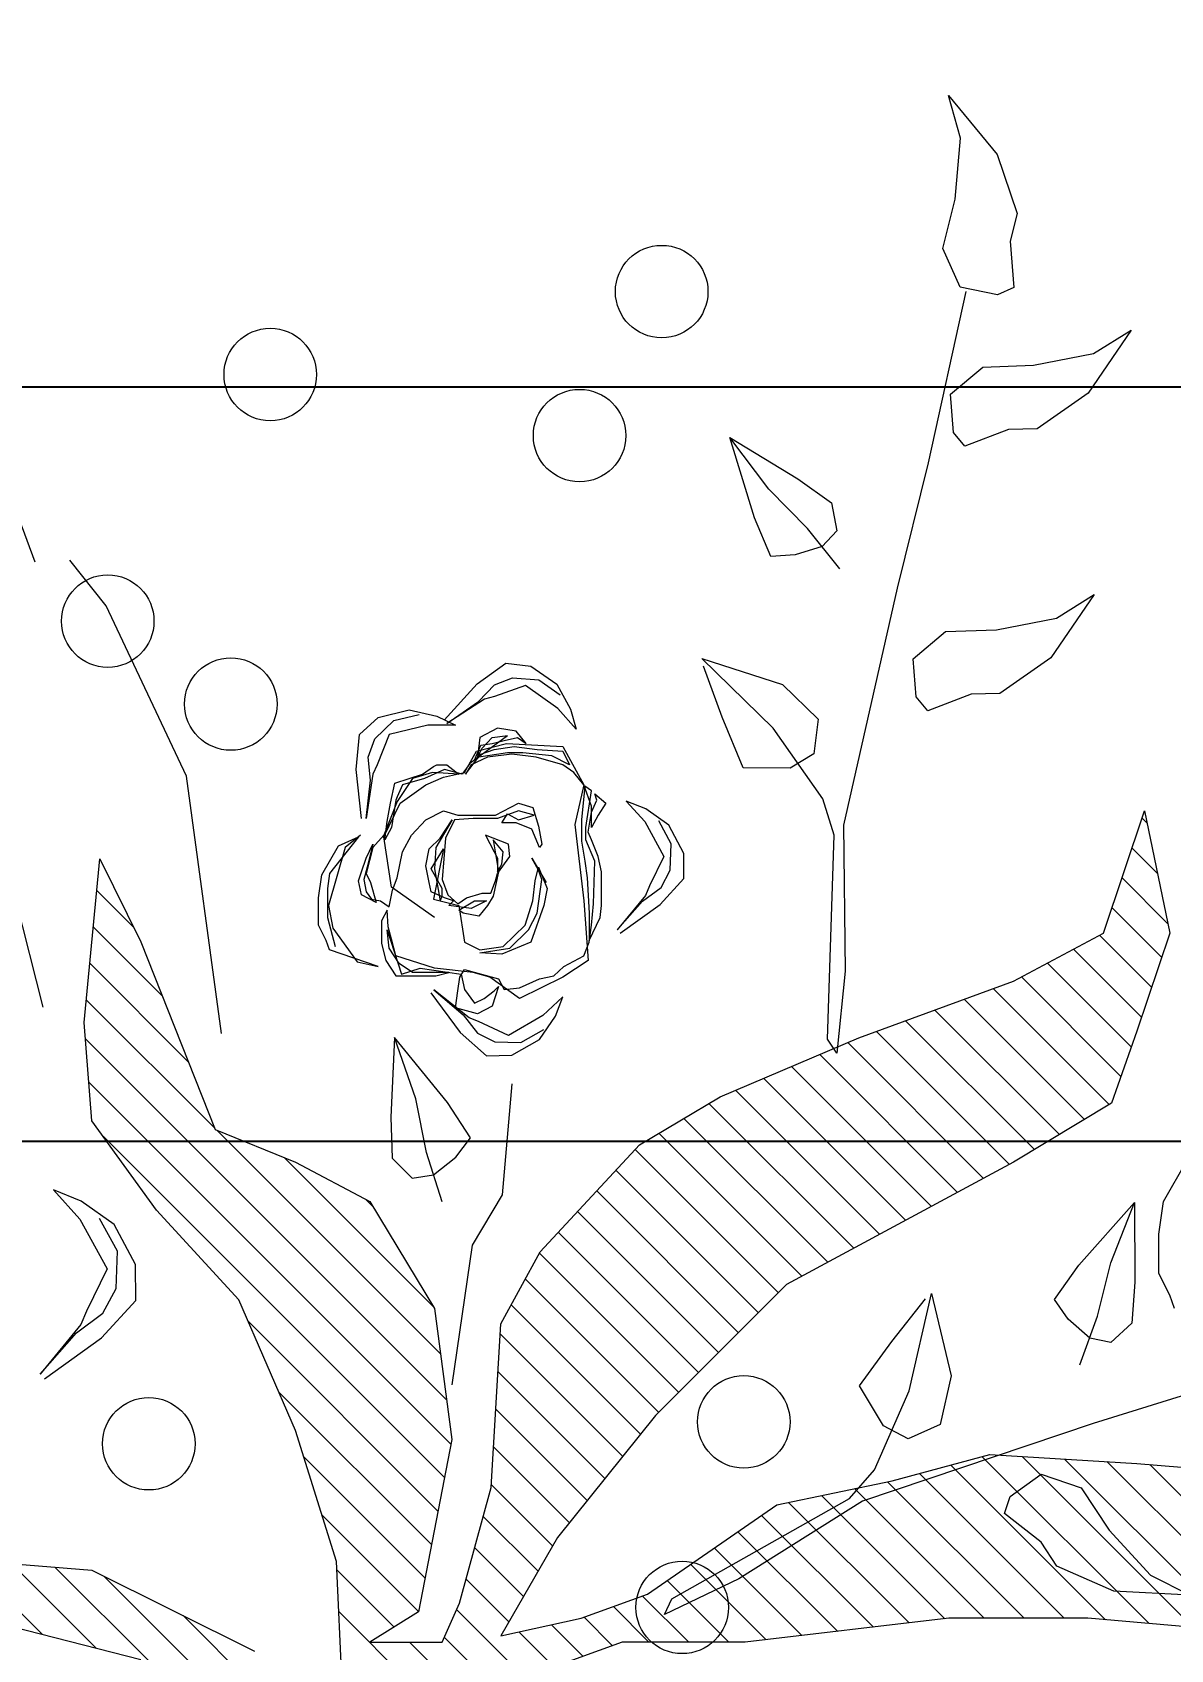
# Model space of a CAD drawing. Header units: millimetres. Extents: x -122165 to 59500, y -31598 to 53500.
# Drawn here: x 1777.6 to 2079.5, y 16579.1 to 17008 of the extents above; entities that cross this region are included whole.
import ezdxf
from ezdxf import colors
from ezdxf.entities.mleader import LeaderData, LeaderLine
from ezdxf.math import Vec2, Vec3

# ---------------------------------------------------------------- set-up
doc = ezdxf.new("R2010")
doc.units = ezdxf.units.MM
doc.header["$MEASUREMENT"] = 0
doc.layers.add('Ano_Line_Parking', color=8, linetype='Continuous')
for name, color, linetype, lineweight in [('ARC_A_ R.C.C', 162, 'Continuous', 40), ('ARC_A_R.C.C. Hatch', 8, 'Continuous', 5), ('I_Fur_text', 7, 'Continuous', 25), ('Lan_Planter', 74, 'Continuous', 13)]:
    doc.layers.add(name, color=color, linetype=linetype, lineweight=lineweight)
doc.styles.get("Standard").update_dxf_attribs({"font": 'ARIALN.TTF'})

# ---------------------------------------------------------------- blocks, each defined once
blk = doc.blocks.new('ARC$1$Existing Layout$0$col gf 180116')
at = {"layer": 'ARC_A_R.C.C. Hatch'}
h = blk.add_hatch(color=256, dxfattribs=at)
h.dxf.hatch_style = 1
h.paths.add_polyline_path([(201.73999, 26.78621), (202.64, 26.78621), (202.64, 26.48621), (201.73999, 26.48621)])
edge = h.paths.add_edge_path()
edge.add_line((216.33999, 22.98621), (216.13999, 22.98621))
edge.add_line((216.13999, 22.98621), (216.13999, 25.58621))
edge.add_line((216.13999, 25.58621), (218.33999, 25.58621))
edge.add_line((218.33999, 25.58621), (218.33999, 22.98621))
edge.add_line((218.33999, 22.98621), (218.03999, 22.98621))
h.paths.add_polyline_path([(207.13999, 25.88621), (207.43999, 25.88621), (207.43999, 26.78621), (207.13999, 26.78621)])
h.paths.add_polyline_path([(208.03999, 20.48621), (208.03999, 20.78621), (207.13999, 20.78621), (207.13999, 20.48621)])
h.paths.add_polyline_path([(202.63999, 32.78621), (202.63999, 32.48621), (201.73999, 32.48621), (201.73999, 32.78621)])
h.paths.add_polyline_path([(191.23999, 20.48621), (191.23999, 20.78621), (190.33999, 20.78621), (190.33999, 20.48621)])
h.paths.add_polyline_path([(184.03999, 20.48621), (184.03999, 20.78621), (183.13999, 20.78621), (183.13999, 20.48621)])
h.paths.add_polyline_path([(220.63999, 14.18621), (220.33999, 14.18621), (220.33999, 13.28621), (220.63999, 13.28621)])
h.paths.add_polyline_path([(220.63999, 20.48621), (220.63999, 20.78621), (219.73999, 20.78621), (219.73999, 20.48621)])
h.paths.add_polyline_path([(220.63999, 25.28621), (220.63999, 25.58621), (219.73999, 25.58621), (219.73999, 25.28621)])
h.paths.add_polyline_path([(220.63999, 32.78621), (220.63999, 32.48621), (219.73999, 32.48621), (219.73999, 32.78621)])
h.paths.add_polyline_path([(220.33999, 37.28621), (220.63999, 37.28621), (220.63999, 38.18621), (220.33999, 38.18621)])
h.paths.add_polyline_path([(201.13999, 43.28621), (201.43999, 43.28621), (201.43999, 44.18621), (201.13999, 44.18621)])
h.paths.add_polyline_path([(196.33999, 43.28621), (196.63999, 43.28621), (196.63999, 44.18621), (196.33999, 44.18621)])
h.paths.add_polyline_path([(190.33999, 43.28621), (190.63999, 43.28621), (190.63999, 44.18621), (190.33999, 44.18621)])
h.paths.add_polyline_path([(207.13999, 43.28621), (207.43999, 43.28621), (207.43999, 44.18621), (207.13999, 44.18621)])
h.paths.add_polyline_path([(220.63999, 56.78621), (220.33999, 56.78621), (220.33999, 55.88621), (220.63999, 55.88621)])
h.paths.add_polyline_path([(220.33999, 50.78621), (220.63999, 50.78621), (220.63999, 49.88621), (220.33999, 49.88621)])
h.paths.add_polyline_path([(226.33999, 50.78621), (226.63999, 50.78621), (226.63999, 49.88621), (226.33999, 49.88621)])
h.paths.add_polyline_path([(220.33999, 43.28621), (220.63999, 43.28621), (220.63999, 44.18621), (220.33999, 44.18621)])
h.paths.add_polyline_path([(232.63999, 44.18621), (232.63999, 43.88621), (231.73999, 43.88621), (231.73999, 44.18621)])
h.paths.add_polyline_path([(232.63999, 50.48621), (232.63999, 50.78621), (231.73999, 50.78621), (231.73999, 50.48621)])
h.paths.add_polyline_path([(232.63999, 55.88621), (232.63999, 56.18621), (231.73999, 56.18621), (231.73999, 55.88621)])
h.paths.add_polyline_path([(213.13999, 43.28621), (213.43999, 43.28621), (213.43999, 44.18621), (213.13999, 44.18621)])
h.paths.add_polyline_path([(226.63999, 7.88621), (226.63999, 8.18621), (225.73999, 8.18621), (225.73999, 7.88621)])
h.paths.add_polyline_path([(226.63999, 13.28621), (226.63999, 13.58621), (225.73999, 13.58621), (225.73999, 13.28621)])
h.paths.add_polyline_path([(201.73999, 20.78621), (201.73999, 20.48621), (202.63999, 20.48621), (202.63999, 20.78621)])
h.paths.add_polyline_path([(184.03999, 25.88621), (184.03999, 26.18621), (183.13999, 26.18621), (183.13999, 25.88621)])
h.paths.add_polyline_path([(183.13999, 14.18621), (183.13999, 13.88621), (184.03999, 13.88621), (184.03999, 14.18621)])
h.paths.add_polyline_path([(202.63999, 13.88621), (202.63999, 14.18621), (201.73999, 14.18621), (201.73999, 13.88621)])
h.paths.add_polyline_path([(196.33999, 13.28621), (196.63999, 13.28621), (196.63999, 14.18621), (196.33999, 14.18621)])
h.paths.add_polyline_path([(190.33999, 13.28621), (190.63999, 13.28621), (190.63999, 14.18621), (190.33999, 14.18621)])
h.paths.add_polyline_path([(196.33999, 25.88621), (196.63999, 25.88621), (196.63999, 26.78621), (196.33999, 26.78621)])
h.paths.add_polyline_path([(190.33999, 25.88621), (190.63999, 25.88621), (190.63999, 26.78621), (190.33999, 26.78621)])
h.paths.add_polyline_path([(214.03999, 13.28621), (214.03999, 13.58621), (213.13999, 13.58621), (213.13999, 13.28621)])
h.paths.add_polyline_path([(213.13999, 20.78621), (213.13999, 20.48621), (214.03999, 20.48621), (214.03999, 20.78621)])
h.paths.add_polyline_path([(213.43999, 26.78621), (213.13999, 26.78621), (213.13999, 25.88621), (213.43999, 25.88621)])
h.paths.add_polyline_path([(214.03999, 32.78621), (214.03999, 32.48621), (213.13999, 32.48621), (213.13999, 32.78621)])
h.paths.add_polyline_path([(214.03999, 7.88621), (214.03999, 8.18621), (213.13999, 8.18621), (213.13999, 7.88621)])
h.paths.add_polyline_path([(226.63999, 20.48621), (226.63999, 20.78621), (225.73999, 20.78621), (225.73999, 20.48621)])
h.paths.add_polyline_path([(226.63999, 25.28621), (226.63999, 25.58621), (225.73999, 25.58621), (225.73999, 25.28621)])
h.paths.add_polyline_path([(226.63999, 32.78621), (226.63999, 32.48621), (225.73999, 32.48621), (225.73999, 32.78621)])
h.paths.add_polyline_path([(226.63999, 37.28621), (226.63999, 37.58621), (225.73999, 37.58621), (225.73999, 37.28621)])
h.paths.add_polyline_path([(225.73999, 44.18621), (225.73999, 43.88621), (226.63999, 43.88621), (226.63999, 44.18621)])
h.paths.add_polyline_path([(226.63999, 56.78621), (226.33999, 56.78621), (226.33999, 55.88621), (226.63999, 55.88621)])
h.paths.add_polyline_path([(214.03999, 55.88621), (214.03999, 56.18621), (213.13999, 56.18621), (213.13999, 55.88621)])
h.paths.add_polyline_path([(213.13999, 37.28621), (213.43999, 37.28621), (213.43999, 38.18621), (213.13999, 38.18621)])
h.paths.add_polyline_path([(214.03999, 50.78621), (213.73999, 50.78621), (213.73999, 49.88621), (214.03999, 49.88621)])
h.paths.add_polyline_path([(207.13999, 37.28621), (207.43999, 37.28621), (207.43999, 38.18621), (207.13999, 38.18621)])
h.paths.add_polyline_path([(207.13999, 49.88621), (207.43999, 49.88621), (207.43999, 50.78621), (207.13999, 50.78621)])
h.paths.add_polyline_path([(183.13999, 50.18621), (183.13999, 49.88621), (184.03999, 49.88621), (184.03999, 50.18621)])
h.paths.add_polyline_path([(183.13999, 38.18621), (183.13999, 37.88621), (184.03999, 37.88621), (184.03999, 38.18621)])
h.paths.add_polyline_path([(201.73999, 37.58621), (201.73999, 37.28621), (202.63999, 37.28621), (202.63999, 37.58621)])
h.paths.add_polyline_path([(196.33999, 37.28621), (196.63999, 37.28621), (196.63999, 38.18621), (196.33999, 38.18621)])
h.paths.add_polyline_path([(190.33999, 37.28621), (190.63999, 37.28621), (190.63999, 38.18621), (190.33999, 38.18621)])
h.paths.add_polyline_path([(201.13999, 49.88621), (201.43999, 49.88621), (201.43999, 50.78621), (201.13999, 50.78621)])
h.paths.add_polyline_path([(196.33999, 49.88621), (196.63999, 49.88621), (196.63999, 50.78621), (196.33999, 50.78621)])
h.paths.add_polyline_path([(190.33999, 49.88621), (190.63999, 49.88621), (190.63999, 50.78621), (190.33999, 50.78621)])
h.paths.add_polyline_path([(220.63999, 8.18621), (220.33999, 8.18621), (220.33999, 7.28621), (220.63999, 7.28621)])
h.paths.add_polyline_path([(195.73999, 20.48621), (195.73999, 20.78621), (196.63999, 20.78621), (196.63999, 20.48621)])
h.paths.add_polyline_path([(183.13999, 43.58621), (183.13999, 43.28621), (184.03999, 43.28621), (184.03999, 43.58621)])
blk = doc.blocks.new('ARC')
at = {"layer": 'ARC_A_ R.C.C', "extrusion": (4.48937e-09, -4.26518e-20, 1), "xscale": 999.9941761349517, "yscale": 999.9941761349517, "zscale": 999.9941761349517}
blk.add_blockref('ARC$1$Existing Layout$0$col gf 180116', (-183138.93, -13286.14, -0.89), dxfattribs=at)
blk = doc.blocks.new('b-85')
at = {"color": 97, "true_color": 0x446a2a}
for p, q in [((24.39, 173.32), (44.53, 252.31)), ((36.57, 221.08), (73.76, 258.27)), ((557.71, 224.7), (648.9, 258.45)), ((29.93, 195.04), (71.09, 236.2)), ((341.41, 220.87), (393.37, 233.9)), ((22.67, 168.38), (69.34, 215.06)), ((536.51, 190.19), (558.77, 207.83)), ((67.86, 197.09), (28.63, 118.1)), ((129.14, 22.69), (305.06, 198.6)), ((150.63, 24.78), (326.15, 200.3)), ((282.84, 137.59), (345.1, 199.86)), ((314.92, 150.27), (362.8, 198.15)), ((333.99, 200.93), (413.51, 193.26)), ((12.29, 138.61), (64.98, 191.3)), ((112.87, 25.82), (278.58, 191.53)), ((347, 162.95), (380.49, 196.44)), ((413.51, 193.26), (373.22, 173.32)), ((380.23, 176.79), (398.18, 194.74)), ((453.8, 151.08), (536.51, 190.19)), ((373.22, 173.32), (282.04, 137.28)), ((199.33, 125.77), (242.81, 165.65)), ((1.91, 108.83), (45.84, 152.76)), ((328.69, 134.21), (453.8, 151.08)), ((172.99, 27.75), (281.7, 136.46)), ((282.04, 137.28), (266.13, 98.16)), ((135.72, 98.16), (199.33, 125.77)), ((96.6, 28.95), (188.9, 121.24)), ((80.33, 32.07), (154.63, 106.37)), ((195.67, 31.03), (268.41, 103.76)), ((72.1, 78.22), (135.72, 98.16)), ((266.13, 98.16), (247.05, 62.12)), ((64.06, 35.2), (123.06, 94.2)), ((47.79, 38.33), (94.81, 85.34)), ((-203.28, -173.95), (47.78, 77.11)), ((-11.66, 74.39), (72.1, 78.22)), ((40.29, 50.23), (68.11, 78.04)), ((244.81, 60.76), (248.04, 64)), ((32.87, 62.12), (32.87, 26.84)), ((47.71, 38.35), (32.87, 62.12)), ((247.05, 62.12), (195.09, 30.68)), ((268.06, 51.27), (258.32, 41.49)), ((288.11, 51.86), (268.06, 51.27)), ((326.79, 50.12), (288.11, 51.86)), ((295.1, 24.33), (326.79, 50.12)), ((297, 39.75), (326.79, 50.12)), ((-177.39, -167.46), (32.87, 42.8)), ((258.32, 41.49), (259.99, 31.16)), ((270.79, 34.48), (297, 39.75)), ((131.48, 22.24), (47.71, 38.35)), ((246.83, 26.96), (270.79, 34.48)), ((-39.59, -49.05), (35.25, 25.79)), ((32.87, 26.84), (51.95, 18.41)), ((195.09, 30.68), (131.48, 22.24)), ((259.99, 31.16), (268.67, 20.34)), ((278.02, 13.2), (295.1, 24.33)), ((-11.28, -40.14), (48.7, 19.84)), ((51.95, 18.41), (108.15, 3.07)), ((225.84, 12.27), (157.98, 22.24)), ((268.67, 20.34), (278.02, 13.2)), ((329.22, 18.17), (317.87, 5.32)), ((42.81, -5.45), (63.51, 15.25)), ((55.1, -12.56), (78.75, 11.09)), ((250.23, -2.3), (225.84, 12.27)), ((328.93, 9.8), (324.64, 1.36)), ((67.39, -19.67), (93.99, 6.93)), ((79.68, -26.78), (109.45, 2.99)), ((90.95, -34.9), (127.78, 1.93)), ((101.72, -43.53), (146.12, 0.87)), ((108.15, 3.07), (187.67, -1.53)), ((317.87, 5.32), (318.16, -6.93)), ((324.64, 1.36), (324.39, -11.39)), ((36.05, -1.53), (44.53, -40.65)), ((83.76, -29.14), (36.05, -1.53)), ((112.5, -52.15), (164.46, -0.19)), ((123.27, -60.78), (182.79, -1.25)), ((134.04, -69.4), (196.87, -6.57)), ((187.67, -1.53), (222.66, -20.71)), ((304.3, -6.9), (250.23, -2.3)), ((318.16, -6.93), (325.74, -20.43)), ((20.89, -27.37), (37.95, -10.31)), ((144.64, -78.2), (209.4, -13.44)), ((324.39, -11.39), (330.67, -22.43)), ((154.34, -87.9), (221.93, -20.31)), ((222.66, -20.71), (274.62, -69.02)), ((325.74, -20.43), (337.09, -28.19)), ((32.87, -60.59), (20.15, -25.31)), ((26.03, -41.63), (41.41, -26.25)), ((143.14, -76.69), (83.76, -29.14)), ((164.04, -97.6), (232.13, -29.51)), ((173.73, -107.3), (242.18, -38.86)), ((31.17, -55.88), (45.03, -42.02)), ((44.53, -40.65), (56.2, -72.86)), ((183.43, -117), (252.23, -48.2)), ((32.87, -73.58), (50.19, -56.27)), ((32.87, -120.4), (32.87, -60.59)), ((193.12, -126.7), (262.28, -57.55)), ((32.87, -92.98), (55.34, -70.51)), ((202.82, -136.4), (272.33, -66.9)), ((274.62, -69.02), (297.94, -108.13)), ((56.2, -72.86), (99.67, -135.74)), ((206.76, -140.34), (143.14, -76.69)), ((210.79, -147.84), (280.21, -78.41)), ((32.87, -112.38), (62.82, -82.43)), ((46.41, -81.15), (53.93, -84.66)), ((63.67, -117.32), (46.41, -81.15)), ((53.93, -84.66), (102.7, -171)), ((34.07, -130.58), (70.74, -93.9)), ((217.57, -160.45), (287.46, -90.56)), ((477.11, -133.99), (510.96, -99.29)), ((510.96, -99.29), (498.31, -138.49)), ((36.11, -147.93), (78.67, -105.37)), ((224.35, -173.07), (294.71, -102.71)), ((297.94, -108.13), (326.57, -175.62)), ((457.85, -119.39), (482.42, -109.19)), ((38.16, -165.28), (86.6, -116.84)), ((101.37, -177.41), (63.67, -117.32)), ((231.13, -185.68), (301.14, -115.67)), ((579.25, -124.83), (618.33, -112.87)), ((593.12, -131.84), (618.33, -112.87)), ((618.33, -112.87), (598.23, -145.97)), ((44.53, -219.33), (32.87, -120.4)), ((457.61, -142.13), (457.85, -119.39)), ((560.5, -132.82), (579.25, -124.83)), ((40.21, -182.63), (94.53, -128.31)), ((237.92, -198.3), (306.92, -129.3)), ((561.23, -144.56), (560.5, -132.82)), ((574.14, -150.68), (593.12, -131.84)), ((42.25, -199.99), (100.84, -141.39)), ((99.67, -135.74), (111.33, -191.73)), ((266.13, -250.78), (206.76, -140.34)), ((442.74, -158), (477.11, -133.99)), ((498.31, -138.49), (481.39, -155.84)), ((244.7, -210.91), (312.7, -142.92)), ((464.56, -153.73), (457.61, -142.13)), ((565.38, -157.79), (561.23, -144.56)), ((598.23, -145.97), (586.57, -162.29)), ((251.48, -223.53), (318.47, -156.54)), ((481.39, -155.84), (464.56, -153.73)), ((554.56, -166.39), (574.14, -150.68)), ((44.3, -217.34), (104.19, -157.45)), ((319.06, -164.89), (325.97, -160.3)), ((358.93, -168.98), (319.06, -164.89)), ((325.97, -160.3), (425.08, -163.61)), ((425.08, -163.61), (442.74, -158)), ((573.03, -164.94), (565.38, -157.79)), ((586.57, -162.29), (573.03, -164.94)), ((102.7, -171), (116.68, -183.16)), ((258.26, -236.14), (324.25, -170.16)), ((429.86, -168.08), (358.93, -168.98)), ((545.14, -194.16), (429.86, -168.08)), ((44.53, -236.5), (107.53, -173.5)), ((139.12, -289.41), (101.37, -177.41)), ((137.97, -187.59), (157.51, -175.96)), ((157.51, -175.96), (179.02, -191.63)), ((326.57, -175.62), (354.14, -250.78)), ((116.68, -183.16), (155.08, -200.01)), ((131.69, -199.57), (137.97, -187.59)), ((265.05, -248.76), (329.69, -184.12)), ((44.53, -255.9), (110.88, -189.55)), ((111.33, -191.73), (124.05, -239.27)), ((179.02, -191.63), (199.74, -208.01)), ((605.92, -209.29), (545.14, -194.16)), ((138.64, -215.03), (131.69, -199.57)), ((155.08, -200.01), (202.33, -210.84)), ((272.26, -260.95), (334.89, -198.31)), ((485.54, -209.05), (492.25, -203.42)), ((492.25, -203.42), (510.72, -201.97)), ((510.72, -201.97), (523.96, -217.75)), ((44.53, -275.3), (114.87, -204.96)), ((202.33, -210.84), (162.27, -220.45)), ((493.57, -230.17), (485.54, -209.05)), ((689.2, -227.58), (605.92, -209.29)), ((44.53, -286.82), (44.53, -219.33)), ((162.27, -220.45), (138.64, -215.03)), ((279.55, -273.05), (340.1, -212.5)), ((523.96, -217.75), (524.88, -242.41)), ((620.81, -221.5), (639.28, -220.05)), ((639.28, -220.05), (652.52, -235.83)), ((691.34, -224.77), (710.17, -216.41)), ((710.17, -216.41), (734.13, -222.36)), ((784.44, -219.08), (755.76, -242.74)), ((763.7, -224.96), (784.44, -219.08)), ((43.79, -295.43), (118.97, -220.26)), ((286.84, -285.16), (345.3, -226.69)), ((614.1, -227.13), (620.81, -221.5)), ((622.13, -248.25), (614.1, -227.13)), ((687.62, -242.92), (691.34, -224.77)), ((734.13, -222.36), (763.7, -224.96)), ((41.97, -316.65), (123.06, -235.56)), ((493.96, -244.14), (493.57, -230.17)), ((124.05, -239.27), (119.81, -310.59)), ((294.13, -297.27), (350.51, -240.89)), ((524.88, -242.41), (530.57, -271.55)), ((652.52, -235.83), (653.44, -260.5)), ((691.18, -250.93), (687.62, -242.92)), ((755.76, -242.74), (727.22, -252.55)), ((81.53, -264.13), (95.38, -246.28)), ((95.38, -246.28), (103.68, -249.08)), ((103.68, -249.08), (114.54, -264.09)), ((294.76, -298.32), (266.13, -250.78)), ((354.14, -250.78), (377.46, -294.49)), ((511.29, -268.84), (493.96, -244.14)), ((622.52, -262.22), (622.13, -248.25)), ((713.69, -249.06), (691.18, -250.93)), ((727.22, -252.55), (713.69, -249.06)), ((40.16, -337.87), (123.13, -254.9)), ((307.87, -302.92), (356.18, -254.61)), ((69.81, -271.74), (81.53, -264.13)), ((114.54, -264.09), (107.96, -283.61)), ((639.85, -286.92), (622.52, -262.22)), ((653.44, -260.5), (659.13, -289.63)), ((57.74, -299.39), (69.81, -271.74)), ((189.85, -277.33), (199.49, -270.59)), ((199.49, -270.59), (216.08, -282.44)), ((322.23, -307.96), (362.93, -267.26)), ((541.96, -289.85), (511.29, -268.84)), ((530.57, -271.55), (541.96, -289.85)), ((38.34, -359.08), (121.9, -275.52)), ((180.71, -287.76), (189.85, -277.33)), ((216.08, -282.44), (246.63, -309.58)), ((336.66, -312.93), (369.68, -279.91)), ((36.05, -385.75), (44.53, -286.82)), ((107.96, -283.61), (87.38, -297.24)), ((157.85, -349.18), (139.12, -289.41)), ((167.74, -282.99), (191.35, -291.54)), ((178.59, -298.01), (180.71, -287.76)), ((670.53, -307.93), (639.85, -286.92)), ((659.13, -289.63), (670.53, -307.93)), ((36.52, -380.3), (120.67, -296.14)), ((87.38, -297.24), (65.46, -317.27)), ((187.91, -308.2), (178.59, -298.01)), ((191.35, -291.54), (217.31, -297.94)), ((217.31, -297.94), (246.63, -309.58)), ((329.75, -310.59), (294.76, -298.32)), ((351.16, -317.82), (376.43, -292.55)), ((365.67, -322.72), (389.76, -298.62)), ((377.46, -294.49), (436.84, -314.43)), ((55.77, -336.52), (57.74, -299.39)), ((382.02, -325.76), (404.28, -303.5)), ((119.81, -310.59), (111.33, -409.52)), ((207.91, -309.65), (187.91, -308.2)), ((246.63, -309.58), (207.91, -309.65)), ((377.46, -326.7), (329.75, -310.59)), ((406.47, -320.7), (418.81, -308.37)), ((430.92, -315.65), (433.33, -313.25)), ((39.39, -396.82), (119.27, -316.95)), ((65.46, -317.27), (55.77, -336.52)), ((436.84, -314.43), (377.46, -326.7))]:
    blk.add_line(p, q, dxfattribs=at)
at = {"color": 30, "true_color": 0xef731a}
for p, q in [((72.1, 248.48), (67.86, 197.09)), ((160.95, 220.15), (180.84, 192.39)), ((163.23, 222.2), (183.27, 204.58)), ((187.25, 202.46), (163.23, 222.2)), ((252.68, 215.82), (238.45, 202.98)), ((247.26, 202.37), (252.68, 215.82)), ((183.27, 204.58), (192.79, 191.75)), ((193.79, 199.8), (187.25, 202.46)), ((214.26, 189.71), (193.79, 199.8)), ((238.45, 202.98), (214.26, 189.71)), ((235.88, 186.37), (247.26, 202.37)), ((242.81, 165.65), (286.28, 197.09)), ((286.28, 197.09), (333.99, 200.93)), ((180.84, 192.39), (198.89, 175.84)), ((192.79, 191.75), (204.73, 185.39)), ((222.93, 184.68), (238.87, 193.36)), ((204.73, 185.39), (222.93, 184.68)), ((216.38, 175.91), (235.88, 186.37)), ((198.89, 175.84), (216.38, 175.91)), ((373.86, 83.21), (381.28, 86.97)), ((381.28, 86.97), (394.64, 86.97)), ((394.64, 86.97), (405.77, 85.36)), ((361.24, 57.98), (369.41, 81.6)), ((379.8, 79.99), (363.47, 68.18)), ((369.41, 81.6), (373.86, 83.21)), ((384.99, 82.67), (370.89, 78.91)), ((390.93, 82.14), (379.8, 79.99)), ((399.09, 82.67), (384.99, 82.67)), ((419.13, 74.08), (390.93, 82.14)), ((406.52, 81.6), (399.09, 82.67)), ((405.77, 85.36), (419.88, 77.3)), ((424.33, 67.64), (406.52, 81.6)), ((425.07, 66.57), (419.13, 74.08)), ((419.88, 77.3), (424.33, 67.64)), ((363.47, 68.18), (361.24, 57.98)), ((392.41, 59.05), (396.12, 66.03)), ((397.61, 63.88), (393.9, 61.2)), ((396.12, 66.03), (402.8, 67.64)), ((403.55, 64.96), (397.61, 63.88)), ((406.52, 63.88), (402.06, 61.74)), ((402.8, 67.64), (407.26, 66.03)), ((409.48, 63.35), (403.55, 64.96)), ((419.13, 60.66), (406.52, 63.88)), ((407.26, 66.03), (413.94, 63.88)), ((420.62, 60.66), (409.48, 63.35)), ((413.94, 63.88), (420.62, 60.66)), ((433.23, 66.03), (456.99, 68.71)), ((433.23, 63.88), (451.79, 61.74)), ((454.76, 60.66), (433.23, 63.88)), ((456.99, 68.71), (474.06, 67.1)), ((474.06, 67.1), (482.22, 57.98)), ((372.37, 56.37), (364.21, 54.22)), ((383.51, 56.37), (372.37, 56.37)), ((388.7, 53.68), (383.51, 56.37)), ((393.16, 56.9), (390.19, 52.61)), ((402.06, 61.74), (392.41, 59.05)), ((393.9, 61.2), (393.16, 56.9)), ((399.84, 51.54), (424.33, 55.29)), ((425.07, 55.29), (419.13, 60.66)), ((424.33, 55.29), (440.66, 47.24)), ((441.4, 48.85), (425.07, 55.29)), ((451.79, 61.74), (462.92, 62.81)), ((459.21, 58.51), (454.76, 60.66)), ((474.06, 52.61), (459.21, 58.51)), ((462.92, 62.81), (471.83, 59.59)), ((471.83, 59.59), (480.74, 50.46)), ((482.22, 57.98), (485.93, 42.95)), ((364.21, 54.22), (356.79, 49.39)), ((356.79, 49.39), (356.79, 42.95)), ((379.05, 53.68), (357.53, 46.7)), ((358.27, 41.34), (362.73, 47.78)), ((360.5, 30.6), (366.44, 49.39)), ((362.73, 47.78), (370.15, 52.61)), ((366.44, 49.39), (374.6, 51.54)), ((370.15, 52.61), (379.05, 53.68)), ((374.6, 51.54), (380.54, 53.15)), ((380.54, 53.15), (388.7, 53.68)), ((384.99, 30.6), (399.84, 51.54)), ((390.19, 52.61), (398.35, 51)), ((398.35, 51), (404.29, 48.85)), ((404.29, 48.85), (416.91, 46.17)), ((422.84, 54.76), (431.75, 53.68)), ((428.78, 51.54), (422.84, 54.76)), ((442.14, 49.39), (428.78, 51.54)), ((431.75, 53.68), (440.66, 52.07)), ((440.66, 52.07), (450.31, 49.93)), ((440.66, 47.24), (449.56, 34.89)), ((452.53, 41.34), (441.4, 48.85)), ((443.63, 48.85), (442.14, 49.39)), ((449.56, 46.17), (443.63, 48.85)), ((450.31, 49.93), (452.53, 42.95)), ((478.51, 33.82), (474.06, 52.61)), ((480.74, 50.46), (483.7, 38.11)), ((356.79, 42.95), (356.79, 30.06)), ((357.53, 46.7), (360.5, 37.58)), ((358.27, 23.62), (358.27, 41.34)), ((416.91, 46.17), (425.07, 41.87)), ((425.07, 41.87), (432.49, 34.89)), ((452.53, 35.43), (449.56, 46.17)), ((452.53, 42.95), (454.76, 36.5)), ((455.5, 31.67), (452.53, 41.34)), ((485.93, 42.95), (482.96, 29.53)), ((348.38, 32.46), (329.22, 18.17)), ((360.5, 37.58), (357.53, 17.72)), ((394.64, 25.77), (397.61, 32.21)), ((397.61, 32.21), (402.06, 33.28)), ((399.09, 26.84), (408.74, 32.21)), ((402.06, 33.28), (410.23, 34.89)), ((408.74, 32.21), (418.39, 26.3)), ((410.23, 34.89), (418.39, 33.28)), ((418.39, 33.28), (423.59, 27.92)), ((432.49, 34.89), (436.95, 26.3)), ((449.56, 34.89), (453.27, 26.3)), ((456.99, 25.77), (452.53, 35.43)), ((454.76, 36.5), (458.47, 31.14)), ((454.76, 18.79), (455.5, 31.67)), ((478.51, 20.4), (478.51, 33.82)), ((336.35, 13.82), (349.85, 30.89)), ((349.85, 30.89), (337.78, 16.63)), ((356.79, 30.06), (358.27, 23.62)), ((358.27, 11.81), (360.5, 30.6)), ((389.44, 12.88), (390.93, 23.62)), ((393.9, 31.14), (390.93, 18.79)), ((390.93, 23.62), (393.16, 21.47)), ((396.12, 24.16), (391.67, 19.33)), ((408.74, 30.6), (393.16, 27.92)), ((393.16, 27.92), (395.38, 26.84)), ((393.16, 21.47), (394.64, 25.77)), ((418.39, 26.3), (393.9, 31.14)), ((395.38, 26.84), (399.09, 26.84)), ((403.55, 26.84), (396.12, 24.16)), ((423.59, 25.23), (403.55, 26.84)), ((419.13, 30.06), (408.74, 30.6)), ((432.49, 22.01), (419.13, 30.06)), ((423.59, 27.92), (432.49, 22.01)), ((432.49, 20.94), (423.59, 25.23)), ((436.95, 26.3), (434.72, 19.33)), ((453.27, 26.3), (455.5, 16.1)), ((454.76, 17.18), (456.99, 25.77)), ((459.21, 24.69), (454.76, 18.79)), ((458.47, 31.14), (459.21, 29.53)), ((459.21, 29.53), (459.21, 24.69)), ((482.96, 29.53), (478.51, 20.4)), ((479.38, 24.58), (490, 9.21)), ((491.15, 6.27), (479.38, 24.58)), ((480.99, 25.99), (498.67, 9.91)), ((337.78, 16.63), (328.93, 9.8)), ((338.23, 9.66), (341.2, 20.4)), ((341.2, 20.4), (349.37, 19.33)), ((350.11, 16.1), (343.43, 11.27)), ((349.37, 19.33), (356.05, 18.25)), ((357.53, 17.72), (350.11, 16.1)), ((359.76, 16.1), (355.3, -0.54)), ((356.05, 18.25), (359.76, 16.1)), ((373.12, 16.1), (369.41, 8.59)), ((390.93, 18.79), (373.12, 16.1)), ((385.73, 9.13), (387.22, 16.64)), ((387.22, 16.64), (388.7, 18.79)), ((388.7, 18.79), (393.16, 11.27)), ((391.67, 19.33), (394.64, 15.03)), ((433.23, 11.81), (432.49, 20.94)), ((434.72, 19.33), (434.72, 1.07)), ((459.95, 13.42), (454.76, 17.18)), ((455.5, 16.1), (465.89, 10.2)), ((327.79, -5.26), (334.57, 9.21)), ((334.57, 9.21), (336.35, 13.82)), ((341.94, 2.68), (338.23, 9.66)), ((343.43, 11.27), (345.65, 6.44)), ((356.05, 3.76), (358.27, 11.81)), ((367.18, -2.15), (367.92, 8.59)), ((367.92, 8.59), (370.15, -5.91)), ((369.41, 8.59), (370.89, -2.68)), ((390.93, 4.83), (385.73, 9.13)), ((393.16, 5.37), (389.44, 12.88)), ((393.16, 11.27), (393.16, 5.37)), ((394.64, 15.03), (396.87, 7.52)), ((433.23, 0), (433.23, 11.81)), ((454.76, 15.57), (464.41, 8.05)), ((459.21, 12.88), (454.76, 15.57)), ((462.92, 4.83), (459.21, 12.88)), ((473.31, -4.83), (459.95, 13.42)), ((461.44, 11.27), (468.86, 8.05)), ((462.92, 9.13), (461.44, 11.27)), ((462.92, 9.66), (467.38, 7.52)), ((472.57, 8.59), (462.92, 9.66)), ((465.15, -4.83), (462.92, 9.13)), ((464.41, 8.05), (466.63, 1.61)), ((465.89, 10.2), (469.6, -4.29)), ((468.86, 8.05), (469.6, 2.68)), ((477.02, 0), (472.57, 8.59)), ((490, 9.21), (498.14, 1.55)), ((498.67, 9.91), (508.71, -3.99)), ((351.59, -0.54), (341.94, 2.68)), ((345.65, 6.44), (349.37, 1.61)), ((345.65, -10.74), (356.05, 3.76)), ((349.37, 1.61), (351.59, -0.54)), ((395.38, 2.15), (390.93, 4.83)), ((407.26, -0.54), (395.38, 2.15)), ((396.87, 7.52), (396.87, 3.22)), ((396.87, 3.22), (402.8, 1.07)), ((402.8, 1.07), (406.52, 0)), ((406.52, 0), (414.68, -5.91)), ((422.84, 2.15), (407.26, -0.54)), ((407.26, 0), (410.97, -2.15)), ((413.94, 0), (407.26, 0)), ((416.91, 1.61), (413.94, 0)), ((425.07, 5.91), (416.91, 1.61)), ((416.91, -2.68), (422.84, 2.15)), ((420.62, -5.37), (425.07, 5.91)), ((436.95, -10.2), (433.23, 0)), ((434.72, 1.07), (440.66, -10.2)), ((464.41, -6.98), (462.92, 4.83)), ((466.63, 1.61), (468.12, -8.05)), ((467.38, 7.52), (472.57, 2.68)), ((469.6, 2.68), (471.09, -3.22)), ((472.57, 2.68), (473.31, -3.76)), ((475.54, -9.13), (477.02, 0)), ((492.47, 1.51), (491.15, 6.27)), ((497.81, -13.55), (492.47, 1.51)), ((498.14, 1.55), (501.59, -7.27)), ((337.4, -22.01), (327.79, -5.26)), ((355.3, -0.54), (350.11, -3.22)), ((350.11, -3.22), (350.85, -10.74)), ((373.12, -16.1), (367.18, -2.15)), ((370.15, -5.91), (379.05, -15.03)), ((370.89, -2.68), (381.28, -13.42)), ((410.97, -2.15), (416.91, -2.68)), ((414.68, -5.91), (420.62, -5.37)), ((431.01, -2.15), (435.46, -4.83)), ((431.01, -9.13), (431.01, -2.15)), ((435.46, -4.83), (432.49, -10.2)), ((462.92, -18.79), (464.41, -6.98)), ((465.15, -12.35), (465.15, -4.83)), ((469.6, -4.29), (468.12, -31.67)), ((471.09, -3.22), (472.57, -9.66)), ((473.31, -3.76), (473.31, -4.83)), ((501.59, -7.27), (500.6, -19.99)), ((508.71, -3.99), (507.23, -16.15)), ((356.05, -31.67), (345.65, -10.74)), ((350.85, -10.74), (355.3, -20.4)), ((379.05, -15.03), (387.22, -19.33)), ((381.28, -13.42), (393.16, -17.18)), ((428.04, -16.64), (431.01, -9.13)), ((432.49, -10.2), (434.72, -17.72)), ((434.72, -17.72), (436.95, -10.2)), ((440.66, -10.2), (438.43, -17.18)), ((463.67, -26.3), (465.15, -12.35)), ((468.12, -8.05), (466.63, -19.33)), ((469.6, -13.96), (475.54, -9.13)), ((472.57, -9.66), (469.6, -13.96)), ((486.62, -29.28), (497.81, -13.55)), ((346.58, -31.79), (337.4, -22.01)), ((355.3, -20.4), (356.79, -27.38)), ((390.93, -22.55), (373.12, -16.1)), ((387.22, -19.33), (403.55, -21.47)), ((399.09, -24.16), (390.93, -22.55)), ((393.16, -17.18), (402.8, -18.25)), ((409.48, -19.86), (399.09, -24.16)), ((413.94, -16.64), (402.06, -23.62)), ((402.8, -18.25), (409.48, -19.86)), ((403.55, -21.47), (408, -19.86)), ((408, -19.86), (413.94, -16.64)), ((419.13, -20.4), (428.04, -16.64)), ((420.62, -21.47), (419.13, -20.4)), ((429.52, -19.86), (420.62, -21.47)), ((438.43, -17.18), (429.52, -19.86)), ((459.21, -31.67), (462.92, -18.79)), ((466.63, -19.33), (465.89, -31.67)), ((500.6, -19.99), (493.28, -30.36)), ((507.23, -16.15), (498.38, -28.85)), ((337.09, -28.19), (346.58, -31.79)), ((356.79, -27.38), (361.24, -32.21)), ((459.21, -34.89), (463.67, -26.3)), ((476.53, -38.13), (486.62, -29.28)), ((498.38, -28.85), (486.33, -35.46)), ((364.21, -44.02), (356.05, -31.67)), ((361.24, -32.21), (366.44, -41.87)), ((430.27, -37.58), (393.16, -41.87)), ((449.56, -41.87), (430.27, -37.58)), ((468.12, -31.67), (449.56, -41.87)), ((449.56, -41.87), (455.5, -37.04)), ((455.5, -37.04), (459.21, -31.67)), ((465.89, -31.67), (459.21, -34.89)), ((486.33, -35.46), (476.53, -38.13)), ((393.16, -41.87), (364.21, -44.02)), ((366.44, -41.87), (373.12, -44.56)), ((373.12, -44.56), (381.28, -45.63)), ((373.86, -44.56), (384.99, -49.93)), ((387.22, -44.56), (373.86, -44.56)), ((381.28, -45.63), (391.67, -46.7)), ((404.29, -43.48), (387.22, -44.56)), ((391.67, -46.7), (412.45, -47.24)), ((412.45, -42.41), (404.29, -43.48)), ((422.1, -40.8), (412.45, -42.41)), ((412.45, -47.24), (422.84, -42.95)), ((414.68, -48.85), (422.84, -45.63)), ((432.49, -40.8), (422.1, -40.8)), ((422.84, -42.95), (428.78, -42.95)), ((422.84, -45.63), (426.55, -44.02)), ((426.55, -44.02), (436.2, -45.63)), ((428.78, -42.95), (446.59, -45.63)), ((428.78, -45.63), (439.17, -45.63)), ((434.72, -48.85), (428.78, -45.63)), ((448.82, -42.41), (432.49, -40.8)), ((436.2, -45.63), (442.14, -48.31)), ((439.17, -45.63), (449.56, -41.87)), ((446.59, -45.63), (448.82, -42.41)), ((384.99, -49.93), (390.93, -50.46)), ((390.93, -50.46), (397.61, -50.46)), ((397.61, -50.46), (407.26, -50.46)), ((407.26, -50.46), (414.68, -48.85)), ((440.66, -52.61), (434.72, -48.85)), ((445.11, -47.24), (440.66, -52.61)), ((442.14, -48.31), (445.11, -47.24)), ((377.42, -59.55), (391.34, -78.98)), ((379.01, -58.12), (393.04, -70.45)), ((395.83, -71.93), (379.01, -58.12)), ((441.63, -62.58), (431.67, -71.58)), ((437.84, -72), (441.63, -62.58)), ((393.04, -70.45), (399.71, -79.43)), ((400.41, -73.8), (395.83, -71.93)), ((414.74, -80.86), (400.41, -73.8)), ((431.67, -71.58), (414.74, -80.86)), ((420.81, -84.38), (431.96, -78.31)), ((429.87, -83.2), (437.84, -72)), ((391.34, -78.98), (403.98, -90.57)), ((399.71, -79.43), (408.07, -83.88)), ((408.07, -83.88), (420.81, -84.38)), ((416.22, -90.52), (429.87, -83.2)), ((403.98, -90.57), (416.22, -90.52)), ((482.42, -109.19), (507.2, -100.02)), ((201.46, -326.7), (212.06, -321.33)), ((212.06, -321.33), (231.14, -321.33)), ((231.14, -321.33), (247.05, -323.63)), ((195.09, -329), (201.46, -326.7)), ((247.05, -323.63), (267.19, -335.14))]:
    blk.add_line(p, q, dxfattribs=at)
at = {"color": 97, "true_color": 0x446a2a}
for centre in [(529.09, 189.42), (488.79, 129.61), (648.9, 110.43), (619.21, -39.88), (689.19, -79.76), (49.83, -89.73), (139.96, -119.64)]:
    blk.add_circle(centre, 22.48, dxfattribs=at)
at = {"color": 30, "true_color": 0xef731a}
blk.add_circle((129.36, 169.48), 22.48, dxfattribs=at)
blk = doc.blocks.new('ARC$0$Existing Layout$0$col gf 180116')
at = {"true_color": 0x3d3dff}
h = blk.add_hatch(color=160, dxfattribs=at)
h.dxf.hatch_style = 1
h.paths.add_polyline_path([(201.73999, 26.78621), (202.64, 26.78621), (202.64, 26.48621), (201.73999, 26.48621)])
edge = h.paths.add_edge_path()
edge.add_line((216.33999, 22.98621), (216.13999, 22.98621))
edge.add_line((216.13999, 22.98621), (216.13999, 25.58621))
edge.add_line((216.13999, 25.58621), (218.33999, 25.58621))
edge.add_line((218.33999, 25.58621), (218.33999, 22.98621))
edge.add_line((218.33999, 22.98621), (218.03999, 22.98621))
h.paths.add_polyline_path([(207.13999, 25.88621), (207.43999, 25.88621), (207.43999, 26.78621), (207.13999, 26.78621)])
h.paths.add_polyline_path([(208.03999, 20.48621), (208.03999, 20.78621), (207.13999, 20.78621), (207.13999, 20.48621)])
h.paths.add_polyline_path([(202.63999, 32.78621), (202.63999, 32.48621), (201.73999, 32.48621), (201.73999, 32.78621)])
h.paths.add_polyline_path([(191.23999, 20.48621), (191.23999, 20.78621), (190.33999, 20.78621), (190.33999, 20.48621)])
h.paths.add_polyline_path([(184.03999, 20.48621), (184.03999, 20.78621), (183.13999, 20.78621), (183.13999, 20.48621)])
h.paths.add_polyline_path([(220.63999, 14.18621), (220.33999, 14.18621), (220.33999, 13.28621), (220.63999, 13.28621)])
h.paths.add_polyline_path([(220.63999, 20.48621), (220.63999, 20.78621), (219.73999, 20.78621), (219.73999, 20.48621)])
h.paths.add_polyline_path([(220.63999, 25.28621), (220.63999, 25.58621), (219.73999, 25.58621), (219.73999, 25.28621)])
h.paths.add_polyline_path([(220.63999, 32.78621), (220.63999, 32.48621), (219.73999, 32.48621), (219.73999, 32.78621)])
h.paths.add_polyline_path([(220.33999, 37.28621), (220.63999, 37.28621), (220.63999, 38.18621), (220.33999, 38.18621)])
h.paths.add_polyline_path([(201.13999, 43.28621), (201.43999, 43.28621), (201.43999, 44.18621), (201.13999, 44.18621)])
h.paths.add_polyline_path([(196.33999, 43.28621), (196.63999, 43.28621), (196.63999, 44.18621), (196.33999, 44.18621)])
h.paths.add_polyline_path([(190.33999, 43.28621), (190.63999, 43.28621), (190.63999, 44.18621), (190.33999, 44.18621)])
h.paths.add_polyline_path([(207.13999, 43.28621), (207.43999, 43.28621), (207.43999, 44.18621), (207.13999, 44.18621)])
h.paths.add_polyline_path([(220.63999, 56.78621), (220.33999, 56.78621), (220.33999, 55.88621), (220.63999, 55.88621)])
h.paths.add_polyline_path([(220.33999, 50.78621), (220.63999, 50.78621), (220.63999, 49.88621), (220.33999, 49.88621)])
h.paths.add_polyline_path([(226.33999, 50.78621), (226.63999, 50.78621), (226.63999, 49.88621), (226.33999, 49.88621)])
h.paths.add_polyline_path([(220.33999, 43.28621), (220.63999, 43.28621), (220.63999, 44.18621), (220.33999, 44.18621)])
h.paths.add_polyline_path([(232.63999, 44.18621), (232.63999, 43.88621), (231.73999, 43.88621), (231.73999, 44.18621)])
h.paths.add_polyline_path([(232.63999, 50.48621), (232.63999, 50.78621), (231.73999, 50.78621), (231.73999, 50.48621)])
h.paths.add_polyline_path([(232.63999, 55.88621), (232.63999, 56.18621), (231.73999, 56.18621), (231.73999, 55.88621)])
h.paths.add_polyline_path([(213.13999, 43.28621), (213.43999, 43.28621), (213.43999, 44.18621), (213.13999, 44.18621)])
h.paths.add_polyline_path([(226.63999, 7.88621), (226.63999, 8.18621), (225.73999, 8.18621), (225.73999, 7.88621)])
h.paths.add_polyline_path([(226.63999, 13.28621), (226.63999, 13.58621), (225.73999, 13.58621), (225.73999, 13.28621)])
h.paths.add_polyline_path([(201.73999, 20.78621), (201.73999, 20.48621), (202.63999, 20.48621), (202.63999, 20.78621)])
h.paths.add_polyline_path([(184.03999, 25.88621), (184.03999, 26.18621), (183.13999, 26.18621), (183.13999, 25.88621)])
h.paths.add_polyline_path([(183.13999, 14.18621), (183.13999, 13.88621), (184.03999, 13.88621), (184.03999, 14.18621)])
h.paths.add_polyline_path([(202.63999, 13.88621), (202.63999, 14.18621), (201.73999, 14.18621), (201.73999, 13.88621)])
h.paths.add_polyline_path([(196.33999, 13.28621), (196.63999, 13.28621), (196.63999, 14.18621), (196.33999, 14.18621)])
h.paths.add_polyline_path([(190.33999, 13.28621), (190.63999, 13.28621), (190.63999, 14.18621), (190.33999, 14.18621)])
h.paths.add_polyline_path([(196.33999, 25.88621), (196.63999, 25.88621), (196.63999, 26.78621), (196.33999, 26.78621)])
h.paths.add_polyline_path([(190.33999, 25.88621), (190.63999, 25.88621), (190.63999, 26.78621), (190.33999, 26.78621)])
h.paths.add_polyline_path([(214.03999, 13.28621), (214.03999, 13.58621), (213.13999, 13.58621), (213.13999, 13.28621)])
h.paths.add_polyline_path([(213.13999, 20.78621), (213.13999, 20.48621), (214.03999, 20.48621), (214.03999, 20.78621)])
h.paths.add_polyline_path([(213.43999, 26.78621), (213.13999, 26.78621), (213.13999, 25.88621), (213.43999, 25.88621)])
h.paths.add_polyline_path([(214.03999, 32.78621), (214.03999, 32.48621), (213.13999, 32.48621), (213.13999, 32.78621)])
h.paths.add_polyline_path([(214.03999, 7.88621), (214.03999, 8.18621), (213.13999, 8.18621), (213.13999, 7.88621)])
h.paths.add_polyline_path([(226.63999, 20.48621), (226.63999, 20.78621), (225.73999, 20.78621), (225.73999, 20.48621)])
h.paths.add_polyline_path([(226.63999, 25.28621), (226.63999, 25.58621), (225.73999, 25.58621), (225.73999, 25.28621)])
h.paths.add_polyline_path([(226.63999, 32.78621), (226.63999, 32.48621), (225.73999, 32.48621), (225.73999, 32.78621)])
h.paths.add_polyline_path([(226.63999, 37.28621), (226.63999, 37.58621), (225.73999, 37.58621), (225.73999, 37.28621)])
h.paths.add_polyline_path([(225.73999, 44.18621), (225.73999, 43.88621), (226.63999, 43.88621), (226.63999, 44.18621)])
h.paths.add_polyline_path([(226.63999, 56.78621), (226.33999, 56.78621), (226.33999, 55.88621), (226.63999, 55.88621)])
h.paths.add_polyline_path([(214.03999, 55.88621), (214.03999, 56.18621), (213.13999, 56.18621), (213.13999, 55.88621)])
h.paths.add_polyline_path([(213.13999, 37.28621), (213.43999, 37.28621), (213.43999, 38.18621), (213.13999, 38.18621)])
h.paths.add_polyline_path([(214.03999, 50.78621), (213.73999, 50.78621), (213.73999, 49.88621), (214.03999, 49.88621)])
h.paths.add_polyline_path([(207.13999, 37.28621), (207.43999, 37.28621), (207.43999, 38.18621), (207.13999, 38.18621)])
h.paths.add_polyline_path([(207.13999, 49.88621), (207.43999, 49.88621), (207.43999, 50.78621), (207.13999, 50.78621)])
h.paths.add_polyline_path([(183.13999, 50.18621), (183.13999, 49.88621), (184.03999, 49.88621), (184.03999, 50.18621)])
h.paths.add_polyline_path([(183.13999, 38.18621), (183.13999, 37.88621), (184.03999, 37.88621), (184.03999, 38.18621)])
h.paths.add_polyline_path([(201.73999, 37.58621), (201.73999, 37.28621), (202.63999, 37.28621), (202.63999, 37.58621)])
h.paths.add_polyline_path([(196.33999, 37.28621), (196.63999, 37.28621), (196.63999, 38.18621), (196.33999, 38.18621)])
h.paths.add_polyline_path([(190.33999, 37.28621), (190.63999, 37.28621), (190.63999, 38.18621), (190.33999, 38.18621)])
h.paths.add_polyline_path([(201.13999, 49.88621), (201.43999, 49.88621), (201.43999, 50.78621), (201.13999, 50.78621)])
h.paths.add_polyline_path([(196.33999, 49.88621), (196.63999, 49.88621), (196.63999, 50.78621), (196.33999, 50.78621)])
h.paths.add_polyline_path([(190.33999, 49.88621), (190.63999, 49.88621), (190.63999, 50.78621), (190.33999, 50.78621)])
h.paths.add_polyline_path([(220.63999, 8.18621), (220.33999, 8.18621), (220.33999, 7.28621), (220.63999, 7.28621)])
h.paths.add_polyline_path([(195.73999, 20.48621), (195.73999, 20.78621), (196.63999, 20.78621), (196.63999, 20.48621)])
h.paths.add_polyline_path([(183.13999, 43.58621), (183.13999, 43.28621), (184.03999, 43.28621), (184.03999, 43.58621)])

msp = doc.modelspace()

# ---------------------------------------------------------------- linework, layer by layer
at = {"layer": 'Ano_Line_Parking', "color": 7, "elevation": -4.63}
for points in [[(1499.99, 16263.86), (7549.99, 16263.86), (7549.99, 16913.86), (1499.99, 16913.86)], [(1699.99, 16463.86), (7349.99, 16463.86), (7349.99, 16713.86), (1699.99, 16713.86)]]:
    msp.add_lwpolyline(points, close=True, dxfattribs=at)

# ---------------------------------------------------------------- block references
msp.add_blockref('ARC', (0, 0))
at = {"layer": 'ARC_A_ R.C.C', "xscale": 999.9941761349517, "yscale": 999.9941761349517, "zscale": 999.9941761349517}
msp.add_blockref('ARC$0$Existing Layout$0$col gf 180116', (-183138.93, -13286.14, -0.89), dxfattribs=at)
at = {"layer": 'Lan_Planter', "xscale": 0.5457450345095533, "yscale": 0.5457450345095533, "zscale": 0.5457450345095533, "rotation": 90}
msp.add_blockref('b-85', (1900.99, 16563.11, -6.13), dxfattribs=at)

# ---------------------------------------------------------------- leaders
at = {"layer": 'I_Fur_text'}
ml = msp.add_multileader_mtext('Standard', dxfattribs=at)
ml.set_content('Planter as per Detail', color=256)
ml.set_leader_properties()
ml.build(insert=Vec2(0, 0))
ml.multileader.update_dxf_attribs({"dogleg_length": 0.36, "arrow_head_size": 250})
ctx = ml.context
ctx.base_point, ctx.char_height, ctx.arrow_head_size, ctx.landing_gap_size, ctx.plane_origin = Vec3(1125.21, 17817.95, -3.14), 250, 250, 0.09, Vec3(2853.89, 18705.08, -3.14)
notes = []
notes.append((ctx, [(0, (1, 1, 0), (2382.23, 17817.95, -3.14), (-1, 0), 0.36, [(0, [(2853.89, 16679.48, -3.14)], 0, [])])]))
ctx.mtext.insert, ctx.mtext.width, ctx.mtext.flow_direction = Vec3(1125.3, 17977.65, -3.14), 1518.8033, 5
for ctx, leaders in notes:
    for number, flags, end, landing, length, lines in leaders:
        leader = LeaderData()
        leader.index, (leader.has_last_leader_line, leader.has_dogleg_vector, leader.attachment_direction) = number, flags
        leader.last_leader_point, leader.dogleg_vector, leader.dogleg_length = Vec3(end), Vec3(landing), length
        for number, points, colour, breaks in lines:
            line = LeaderLine()
            line.index, line.vertices, line.color, line.breaks = number, Vec3.list(points), colors.encode_raw_color(colour), breaks
            leader.lines.append(line)
        ctx.leaders.append(leader)

doc.saveas('drawing.dxf')
